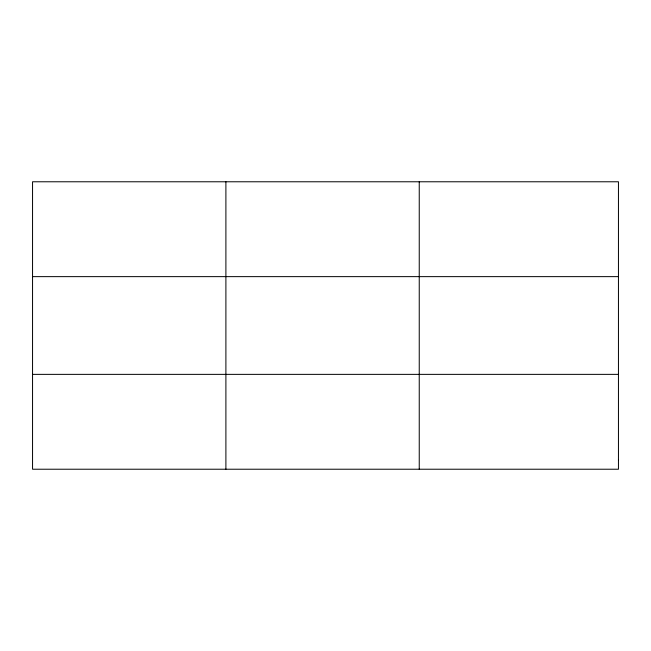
<?xml version="1.0" encoding="UTF-8"?>
<svg xmlns="http://www.w3.org/2000/svg" width="651" height="651" viewBox="0 0 651 651"><rect width="100%" height="100%" fill="white"/><g stroke="black" fill="none" stroke-linecap="round" stroke-linejoin="round"><path stroke-width="0.98" d="M225.897 469.225L225.897 181.775M419.244 469.225L419.244 181.775M32.55 276.634L618.45 276.634M32.55 374.366L618.45 374.366M618.45 459.736L618.45 469.225L32.55 469.225L32.55 181.775L618.45 181.775L618.45 459.736"/></g></svg>
